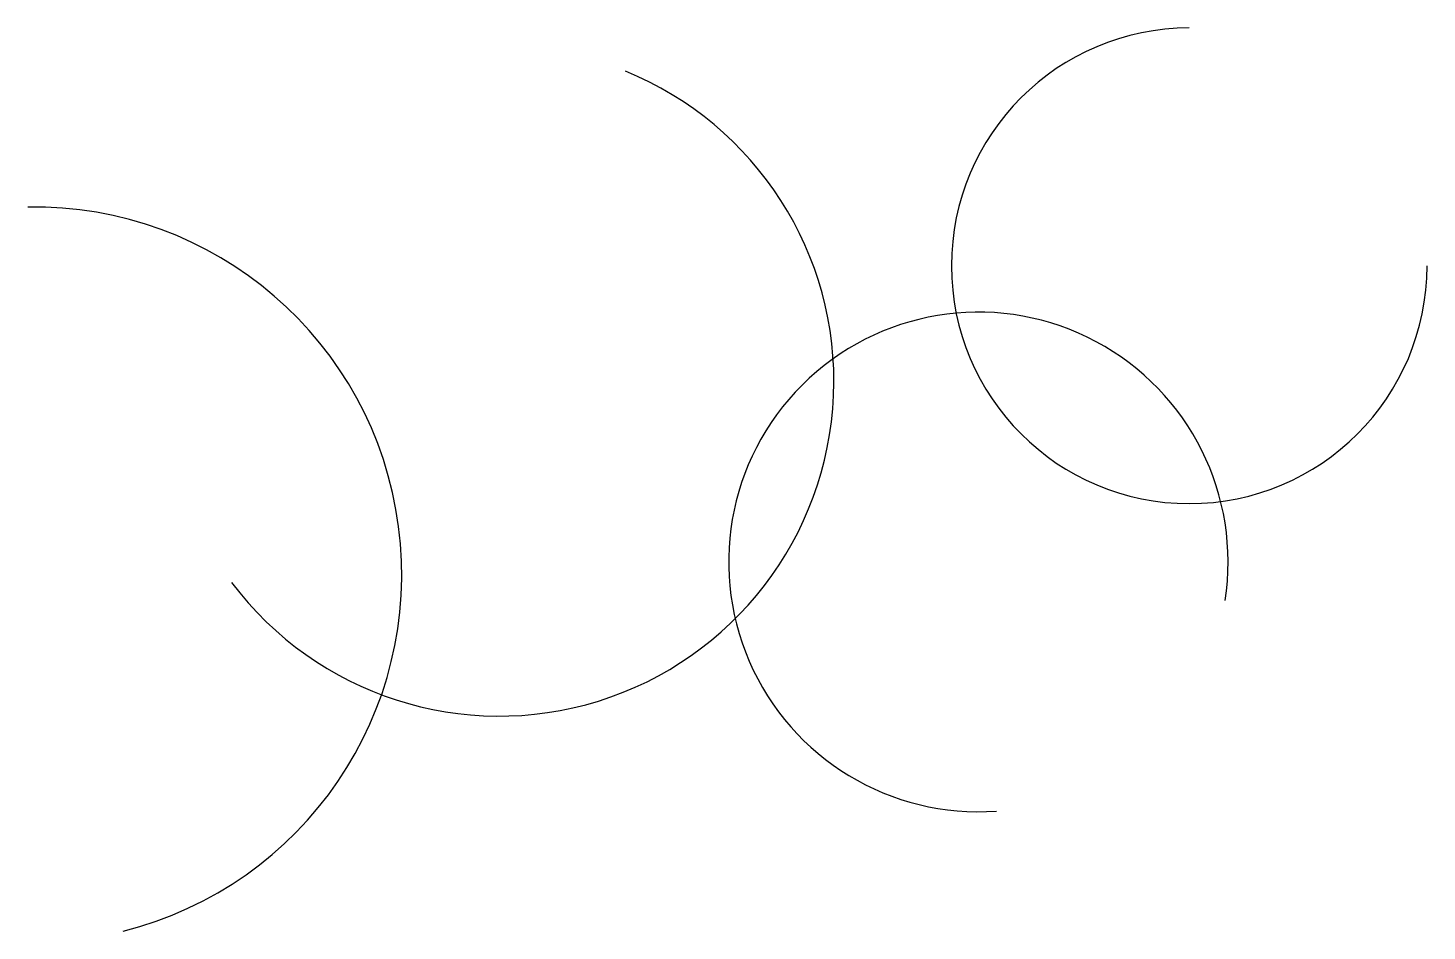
# Model space of a CAD drawing. Extents: x 115 to 500, y 133 to 382.
import ezdxf

# ---------------------------------------------------------------- set-up
doc = ezdxf.new("R2010")
doc.units = 0
doc.layers.get('0').update_dxf_attribs({"linetype": 'CONTINUOUS'})

msp = doc.modelspace()

# ---------------------------------------------------------------- linework, layer by layer
for centre, radius, start, end in [((434.32, 316.43), 65.42, 90, 0), ((244.44, 284.66), 92.1, 216.9491, 67.8413), ((116.56, 231.54), 101.08, 283.9595, 91.0014), ((376.29, 234.97), 68.71, 351.0836, 274.1695)]:
    msp.add_arc(centre, radius, start, end)

doc.saveas('drawing.dxf')
